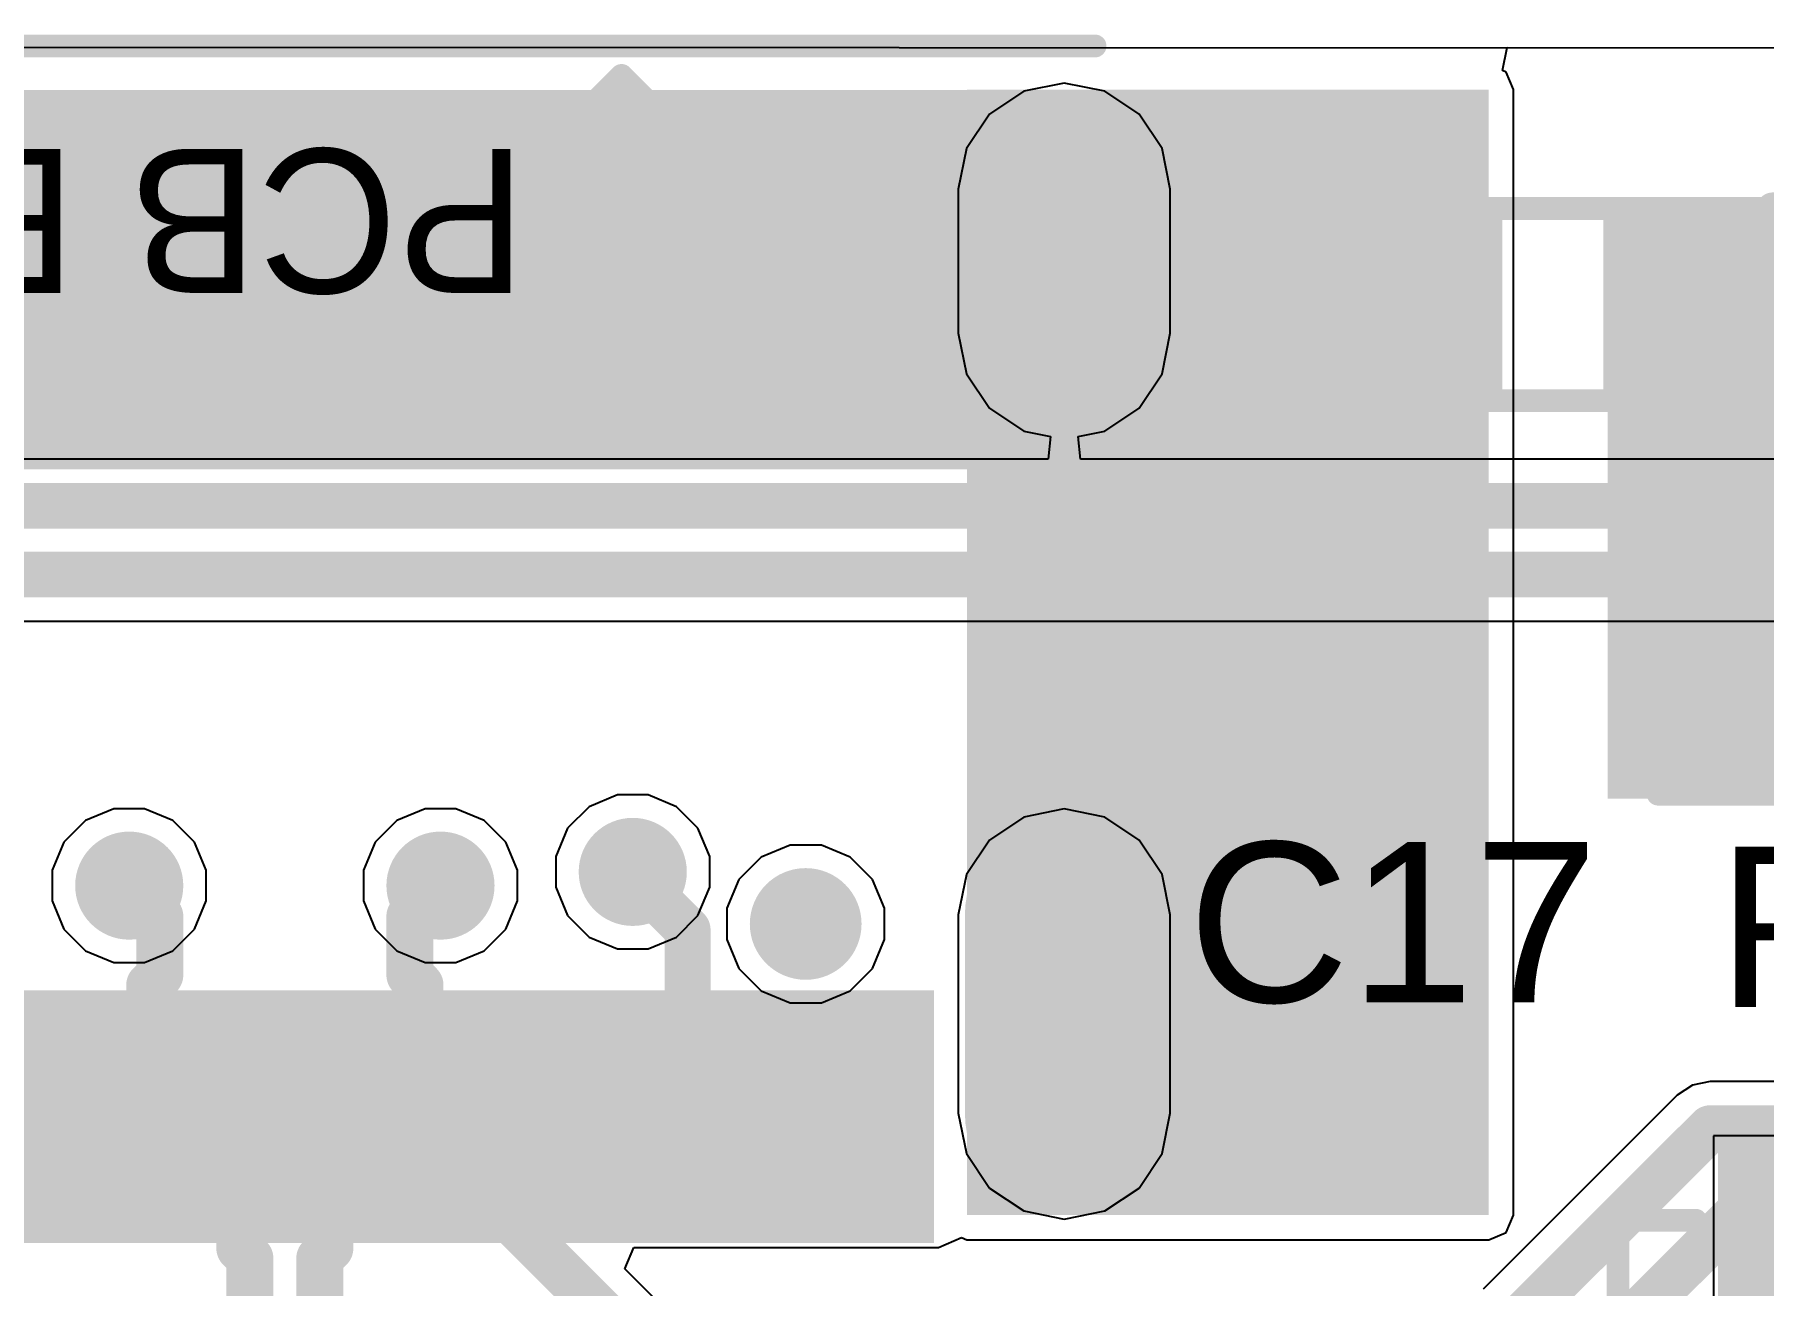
# Model space of a CAD drawing. Header units: millimetres. Extents: x -0.2 to 45, y 0 to 49.7.
# Drawn here: x 21.12 to 30.71, y 42.74 to 49.68 of the extents above; entities that cross this region are included whole.
import ezdxf

# ---------------------------------------------------------------- set-up
doc = ezdxf.new("R2010")
doc.units = ezdxf.units.MM
for name, color, linetype in [('BottomLayer', 5, 'Continuous'), ('BottomSolder', 6, 'Continuous'), ('MultiLayer', 9, 'Continuous'), ('PadHoleLayer', 156, 'Continuous'), ('TopLayer', 1, 'Continuous'), ('TopOverlay', 2, 'Continuous'), ('TopPaste', 8, 'Continuous'), ('TopSolder', 216, 'Continuous'), ('ViaHoleLayer', 16, 'Continuous')]:
    doc.layers.add(name, color=color, linetype=linetype)
doc.styles.add('Arial', font='', dxfattribs={"height": 0.2})
doc.styles.get('Arial').set_extended_font_data('Arial')

# ---------------------------------------------------------------- blocks, each defined once
blk = doc.blocks.new('TYPE_C_31_M_12__27')
at = {"layer": 'BottomLayer'}
h = blk.add_hatch(color=5, dxfattribs=at)
edge = h.paths.add_edge_path()
edge.add_arc((-4.325, 2.355), 0.45, 0, 180)
edge.add_line((-4.775, 2.355), (-4.775, 1.255))
edge.add_arc((-4.325, 1.255), 0.45, 180, 360)
edge.add_line((-3.875, 1.255), (-3.875, 2.355))
h = blk.add_hatch(color=5, dxfattribs=at)
edge = h.paths.add_edge_path()
edge.add_arc((-4.325, -2.775), 0.45, 180, 360)
edge.add_line((-3.875, -2.775), (-3.875, -1.975))
edge.add_arc((-4.325, -1.975), 0.45, 0, 180)
edge.add_line((-4.775, -1.975), (-4.775, -2.775))
at = {"layer": 'BottomSolder'}
h = blk.add_hatch(color=6, dxfattribs=at)
edge = h.paths.add_edge_path()
edge.add_arc((-4.325, 2.355), 0.5516, 0, 180)
edge.add_line((-4.8766, 2.355), (-4.8766, 1.255))
edge.add_arc((-4.325, 1.255), 0.5516, 180, 360)
edge.add_line((-3.7734, 1.255), (-3.7734, 2.355))
h = blk.add_hatch(color=6, dxfattribs=at)
edge = h.paths.add_edge_path()
edge.add_arc((-2.89, 1.305), 0.1016, 0, 360)
h = blk.add_hatch(color=6, dxfattribs=at)
edge = h.paths.add_edge_path()
edge.add_arc((-4.325, -2.775), 0.5516, 180, 360)
edge.add_line((-3.7734, -2.775), (-3.7734, -1.975))
edge.add_arc((-4.325, -1.975), 0.5516, 0, 180)
edge.add_line((-4.8766, -1.975), (-4.8766, -2.775))
at = {"layer": 'MultiLayer'}
h = blk.add_hatch(color=9, dxfattribs=at)
edge = h.paths.add_edge_path()
edge.add_arc((-4.325, 2.355), 0.45, 0, 180)
edge.add_line((-4.775, 2.355), (-4.775, 1.255))
edge.add_arc((-4.325, 1.255), 0.45, 180, 360)
edge.add_line((-3.875, 1.255), (-3.875, 2.355))
h = blk.add_hatch(color=9, dxfattribs=at)
edge = h.paths.add_edge_path()
edge.add_arc((-4.325, -2.775), 0.45, 180, 360)
edge.add_line((-3.875, -2.775), (-3.875, -1.975))
edge.add_arc((-4.325, -1.975), 0.45, 0, 180)
edge.add_line((-4.775, -1.975), (-4.775, -2.775))
at = {"layer": 'PadHoleLayer'}
h = blk.add_hatch(color=156, dxfattribs=at)
edge = h.paths.add_edge_path()
edge.add_arc((-4.325, 1.255), 0.3, 180, 360)
edge.add_line((-4.025, 1.255), (-4.025, 2.355))
edge.add_arc((-4.325, 2.355), 0.3, 0, 180)
edge.add_line((-4.625, 2.355), (-4.625, 1.255))
h = blk.add_hatch(color=156, dxfattribs=at)
edge = h.paths.add_edge_path()
edge.add_arc((-2.89, 1.305), 0.31, 0, 360)
h = blk.add_hatch(color=156, dxfattribs=at)
edge = h.paths.add_edge_path()
edge.add_arc((-4.325, -2.775), 0.3, 180, 360)
edge.add_line((-4.025, -2.775), (-4.025, -1.975))
edge.add_arc((-4.325, -1.975), 0.3, 0, 180)
edge.add_line((-4.625, -1.975), (-4.625, -2.775))
at = {"layer": 'TopLayer'}
for points in [[(-3.5, 2.975), (-2.9, 2.975), (-2.9, 1.775), (-3.5, 1.775)], [(-2.7, 2.975), (-2.1, 2.975), (-2.1, 1.775), (-2.7, 1.775)], [(-1.9, 2.975), (-1.6, 2.975), (-1.6, 1.775), (-1.9, 1.775)], [(-1.4, 2.975), (-1.1, 2.975), (-1.1, 1.775), (-1.4, 1.775)], [(-0.9, 2.975), (-0.6, 2.975), (-0.6, 1.775), (-0.9, 1.775)], [(-0.4, 2.975), (-0.1, 2.975), (-0.1, 1.775), (-0.4, 1.775)], [(0.4, 1.775), (0.1, 1.775), (0.1, 2.975), (0.4, 2.975)], [(0.9, 1.775), (0.6, 1.775), (0.6, 2.975), (0.9, 2.975)], [(1.4, 1.775), (1.1, 1.775), (1.1, 2.975), (1.4, 2.975)]]:
    blk.add_hatch(color=1, dxfattribs=at).paths.add_polyline_path(points)
h = blk.add_hatch(color=1, dxfattribs=at)
edge = h.paths.add_edge_path()
edge.add_arc((-4.325, 2.355), 0.45, 0, 180)
edge.add_line((-4.775, 2.355), (-4.775, 1.255))
edge.add_arc((-4.325, 1.255), 0.45, 180, 360)
edge.add_line((-3.875, 1.255), (-3.875, 2.355))
h = blk.add_hatch(color=1, dxfattribs=at)
edge = h.paths.add_edge_path()
edge.add_arc((-4.325, -2.775), 0.45, 180, 360)
edge.add_line((-3.875, -2.775), (-3.875, -1.975))
edge.add_arc((-4.325, -1.975), 0.45, 0, 180)
edge.add_line((-4.775, -1.975), (-4.775, -2.775))
at = {"layer": 'TopPaste'}
for points in [[(-3.5, 2.975), (-2.9, 2.975), (-2.9, 1.775), (-3.5, 1.775)], [(-2.7, 2.975), (-2.1, 2.975), (-2.1, 1.775), (-2.7, 1.775)], [(-1.9, 2.975), (-1.6, 2.975), (-1.6, 1.775), (-1.9, 1.775)], [(-1.4, 2.975), (-1.1, 2.975), (-1.1, 1.775), (-1.4, 1.775)], [(-0.9, 2.975), (-0.6, 2.975), (-0.6, 1.775), (-0.9, 1.775)], [(-0.4, 2.975), (-0.1, 2.975), (-0.1, 1.775), (-0.4, 1.775)], [(0.4, 1.775), (0.1, 1.775), (0.1, 2.975), (0.4, 2.975)], [(0.9, 1.775), (0.6, 1.775), (0.6, 2.975), (0.9, 2.975)], [(1.4, 1.775), (1.1, 1.775), (1.1, 2.975), (1.4, 2.975)]]:
    blk.add_hatch(color=8, dxfattribs=at).paths.add_polyline_path(points)
at = {"layer": 'TopSolder'}
for points in [[(-3.6016, 3.0766), (-2.7984, 3.0766), (-2.7984, 1.6734), (-3.6016, 1.6734)], [(-2.8016, 3.0766), (-1.9984, 3.0766), (-1.9984, 1.6734), (-2.8016, 1.6734)], [(-2.0016, 3.0766), (-1.4984, 3.0766), (-1.4984, 1.6734), (-2.0016, 1.6734)], [(-1.5016, 3.0766), (-0.9984, 3.0766), (-0.9984, 1.6734), (-1.5016, 1.6734)], [(-1.0016, 3.0766), (-0.4984, 3.0766), (-0.4984, 1.6734), (-1.0016, 1.6734)], [(-0.5016, 3.0766), (0.0016, 3.0766), (0.0016, 1.6734), (-0.5016, 1.6734)], [(0.5016, 1.6734), (-0.0016, 1.6734), (-0.0016, 3.0766), (0.5016, 3.0766)], [(1.0016, 1.6734), (0.4984, 1.6734), (0.4984, 3.0766), (1.0016, 3.0766)], [(1.5016, 1.6734), (0.9984, 1.6734), (0.9984, 3.0766), (1.5016, 3.0766)]]:
    blk.add_hatch(color=216, dxfattribs=at).paths.add_polyline_path(points)
h = blk.add_hatch(color=216, dxfattribs=at)
edge = h.paths.add_edge_path()
edge.add_arc((-4.325, 2.355), 0.5516, 0, 180)
edge.add_line((-4.8766, 2.355), (-4.8766, 1.255))
edge.add_arc((-4.325, 1.255), 0.5516, 180, 360)
edge.add_line((-3.7734, 1.255), (-3.7734, 2.355))
h = blk.add_hatch(color=216, dxfattribs=at)
edge = h.paths.add_edge_path()
edge.add_arc((-2.89, 1.305), 0.1016, 0, 360)
h = blk.add_hatch(color=216, dxfattribs=at)
edge = h.paths.add_edge_path()
edge.add_arc((-4.325, -2.775), 0.5516, 180, 360)
edge.add_line((-3.7734, -2.775), (-3.7734, -1.975))
edge.add_arc((-4.325, -1.975), 0.5516, 0, 180)
edge.add_line((-4.8766, -1.975), (-4.8766, -2.775))
at = {"layer": 'TopOverlay', "const_width": 0.127}
for points in [[(-4.4446, 0.4446), (-4.4446, -1.181)], [(-1.6906, -2.7196), (-1.8684, -2.8974)], [(-1.4874, -2.7196), (-1.6906, -2.7196)], [(-1.8684, -2.8974), (-1.8684, -3.2022)], [(-1.8684, -3.2022), (-2.0716, -3.2022)], [(-1.8684, -3.4054), (-2.0716, -3.2022)], [(-1.6652, -3.2022), (-1.8684, -3.2022)], [(-1.6652, -3.2022), (-1.8684, -3.4054)], [(4.4954, -3.569), (-4.4954, -3.569)]]:
    blk.add_lwpolyline(points, dxfattribs=at)
at = {"layer": 'TopOverlay', "const_width": 0.0635}
for points in [[(-4.4763, 0.4446, 1), (-4.4128, 0.4446, 1)], [(-4.4763, -1.181, 1), (-4.4128, -1.181, 1)], [(-1.7223, -2.7196, 1), (-1.6588, -2.7196, 1)], [(-1.7223, -2.7196, 1), (-1.6588, -2.7196, 1)], [(-1.5191, -2.7196, 1), (-1.4556, -2.7196, 1)], [(-1.9001, -2.8974, 1), (-1.8366, -2.8974, 1)], [(-1.9001, -2.8974, 1), (-1.8366, -2.8974, 1)], [(-2.1033, -3.2022, 1), (-2.0398, -3.2022, 1)], [(-2.1033, -3.2022, 1), (-2.0398, -3.2022, 1)], [(-1.9001, -3.2022, 1), (-1.8366, -3.2022, 1)], [(-1.9001, -3.2022, 1), (-1.8366, -3.2022, 1)], [(-1.9001, -3.2022, 1), (-1.8366, -3.2022, 1)], [(-1.6969, -3.2022, 1), (-1.6334, -3.2022, 1)], [(-1.6969, -3.2022, 1), (-1.6334, -3.2022, 1)], [(-1.9001, -3.4054, 1), (-1.8366, -3.4054, 1)], [(-1.9001, -3.4054, 1), (-1.8366, -3.4054, 1)], [(-4.5271, -3.569, 1), (-4.4636, -3.569, 1)]]:
    blk.add_lwpolyline(points, format="xyb", close=True, dxfattribs=at)
at = {"layer": 'TopOverlay'}
blk.add_text('PCB Edge', height=0.8, dxfattribs=at).set_placement((-1.3382, -2.9981))
blk = doc.blocks.new('24_QFN__4_4__32')
at = {"layer": 'TopLayer'}
for points in [[(-1.4, 1.525), (-1.4, 2.375), (-1.1, 2.375), (-1.1, 1.525)], [(-0.9, 1.525), (-0.9, 2.375), (-0.6, 2.375), (-0.6, 1.525)], [(-0.4, 1.525), (-0.4, 2.375), (-0.1, 2.375), (-0.1, 1.525)], [(0.1, 1.525), (0.1, 2.375), (0.4, 2.375), (0.4, 1.525)], [(0.6, 1.525), (0.6, 2.375), (0.9, 2.375), (0.9, 1.525)], [(1.1, 1.525), (1.1, 2.375), (1.4, 2.375), (1.4, 1.525)], [(-2.375, 1.4), (-1.525, 1.4), (-1.525, 1.1), (-2.375, 1.1)], [(1.525, 1.4), (2.375, 1.4), (2.375, 1.1), (1.525, 1.1)], [(-1.275, -1.275), (-1.275, 1.275), (1.275, 1.275), (1.275, -1.275)], [(-2.375, 0.9), (-1.525, 0.9), (-1.525, 0.6), (-2.375, 0.6)], [(1.525, 0.9), (2.375, 0.9), (2.375, 0.6), (1.525, 0.6)], [(-2.375, 0.4), (-1.525, 0.4), (-1.525, 0.1), (-2.375, 0.1)], [(1.525, 0.4), (2.375, 0.4), (2.375, 0.1), (1.525, 0.1)], [(-2.375, -0.1), (-1.525, -0.1), (-1.525, -0.4), (-2.375, -0.4)], [(1.525, -0.1), (2.375, -0.1), (2.375, -0.4), (1.525, -0.4)], [(-2.375, -0.6), (-1.525, -0.6), (-1.525, -0.9), (-2.375, -0.9)], [(1.525, -0.6), (2.375, -0.6), (2.375, -0.9), (1.525, -0.9)], [(-2.375, -1.1), (-1.525, -1.1), (-1.525, -1.4), (-2.375, -1.4)], [(1.525, -1.1), (2.375, -1.1), (2.375, -1.4), (1.525, -1.4)], [(-1.1, -1.525), (-1.1, -2.375), (-1.4, -2.375), (-1.4, -1.525)], [(-0.6, -1.525), (-0.6, -2.375), (-0.9, -2.375), (-0.9, -1.525)], [(-0.1, -1.525), (-0.1, -2.375), (-0.4, -2.375), (-0.4, -1.525)], [(0.4, -1.525), (0.4, -2.375), (0.1, -2.375), (0.1, -1.525)], [(0.9, -1.525), (0.9, -2.375), (0.6, -2.375), (0.6, -1.525)], [(1.4, -1.525), (1.4, -2.375), (1.1, -2.375), (1.1, -1.525)]]:
    blk.add_hatch(color=1, dxfattribs=at).paths.add_polyline_path(points)
at = {"layer": 'TopPaste'}
for points in [[(-1.4, 1.525), (-1.4, 2.375), (-1.1, 2.375), (-1.1, 1.525)], [(-0.9, 1.525), (-0.9, 2.375), (-0.6, 2.375), (-0.6, 1.525)], [(-0.4, 1.525), (-0.4, 2.375), (-0.1, 2.375), (-0.1, 1.525)], [(0.1, 1.525), (0.1, 2.375), (0.4, 2.375), (0.4, 1.525)], [(0.6, 1.525), (0.6, 2.375), (0.9, 2.375), (0.9, 1.525)], [(1.1, 1.525), (1.1, 2.375), (1.4, 2.375), (1.4, 1.525)], [(-2.375, 1.4), (-1.525, 1.4), (-1.525, 1.1), (-2.375, 1.1)], [(1.525, 1.4), (2.375, 1.4), (2.375, 1.1), (1.525, 1.1)], [(-1.275, -1.275), (-1.275, 1.275), (1.275, 1.275), (1.275, -1.275)], [(-2.375, 0.9), (-1.525, 0.9), (-1.525, 0.6), (-2.375, 0.6)], [(1.525, 0.9), (2.375, 0.9), (2.375, 0.6), (1.525, 0.6)], [(-2.375, 0.4), (-1.525, 0.4), (-1.525, 0.1), (-2.375, 0.1)], [(1.525, 0.4), (2.375, 0.4), (2.375, 0.1), (1.525, 0.1)], [(-2.375, -0.1), (-1.525, -0.1), (-1.525, -0.4), (-2.375, -0.4)], [(1.525, -0.1), (2.375, -0.1), (2.375, -0.4), (1.525, -0.4)], [(-2.375, -0.6), (-1.525, -0.6), (-1.525, -0.9), (-2.375, -0.9)], [(1.525, -0.6), (2.375, -0.6), (2.375, -0.9), (1.525, -0.9)], [(-2.375, -1.1), (-1.525, -1.1), (-1.525, -1.4), (-2.375, -1.4)], [(1.525, -1.1), (2.375, -1.1), (2.375, -1.4), (1.525, -1.4)], [(-1.1, -1.525), (-1.1, -2.375), (-1.4, -2.375), (-1.4, -1.525)], [(-0.6, -1.525), (-0.6, -2.375), (-0.9, -2.375), (-0.9, -1.525)], [(-0.1, -1.525), (-0.1, -2.375), (-0.4, -2.375), (-0.4, -1.525)], [(0.4, -1.525), (0.4, -2.375), (0.1, -2.375), (0.1, -1.525)], [(0.9, -1.525), (0.9, -2.375), (0.6, -2.375), (0.6, -1.525)], [(1.4, -1.525), (1.4, -2.375), (1.1, -2.375), (1.1, -1.525)]]:
    blk.add_hatch(color=8, dxfattribs=at).paths.add_polyline_path(points)
at = {"layer": 'TopSolder'}
for points in [[(-1.5016, 1.4234), (-1.5016, 2.4766), (-0.9984, 2.4766), (-0.9984, 1.4234)], [(-1.0016, 1.4234), (-1.0016, 2.4766), (-0.4984, 2.4766), (-0.4984, 1.4234)], [(-0.5016, 1.4234), (-0.5016, 2.4766), (0.0016, 2.4766), (0.0016, 1.4234)], [(-0.0016, 1.4234), (-0.0016, 2.4766), (0.5016, 2.4766), (0.5016, 1.4234)], [(0.4984, 1.4234), (0.4984, 2.4766), (1.0016, 2.4766), (1.0016, 1.4234)], [(0.9984, 1.4234), (0.9984, 2.4766), (1.5016, 2.4766), (1.5016, 1.4234)], [(-2.4766, 1.5016), (-1.4234, 1.5016), (-1.4234, 0.9984), (-2.4766, 0.9984)], [(1.4234, 1.5016), (2.4766, 1.5016), (2.4766, 0.9984), (1.4234, 0.9984)], [(-1.3766, -1.3766), (-1.3766, 1.3766), (1.3766, 1.3766), (1.3766, -1.3766)], [(-2.4766, 1.0016), (-1.4234, 1.0016), (-1.4234, 0.4984), (-2.4766, 0.4984)], [(1.4234, 1.0016), (2.4766, 1.0016), (2.4766, 0.4984), (1.4234, 0.4984)], [(-2.4766, 0.5016), (-1.4234, 0.5016), (-1.4234, -0.0016), (-2.4766, -0.0016)], [(1.4234, 0.5016), (2.4766, 0.5016), (2.4766, -0.0016), (1.4234, -0.0016)], [(-2.4766, 0.0016), (-1.4234, 0.0016), (-1.4234, -0.5016), (-2.4766, -0.5016)], [(1.4234, 0.0016), (2.4766, 0.0016), (2.4766, -0.5016), (1.4234, -0.5016)], [(-2.4766, -0.4984), (-1.4234, -0.4984), (-1.4234, -1.0016), (-2.4766, -1.0016)], [(1.4234, -0.4984), (2.4766, -0.4984), (2.4766, -1.0016), (1.4234, -1.0016)], [(-2.4766, -0.9984), (-1.4234, -0.9984), (-1.4234, -1.5016), (-2.4766, -1.5016)], [(1.4234, -0.9984), (2.4766, -0.9984), (2.4766, -1.5016), (1.4234, -1.5016)], [(-0.9984, -1.4234), (-0.9984, -2.4766), (-1.5016, -2.4766), (-1.5016, -1.4234)], [(-0.4984, -1.4234), (-0.4984, -2.4766), (-1.0016, -2.4766), (-1.0016, -1.4234)], [(0.0016, -1.4234), (0.0016, -2.4766), (-0.5016, -2.4766), (-0.5016, -1.4234)], [(0.5016, -1.4234), (0.5016, -2.4766), (-0.0016, -2.4766), (-0.0016, -1.4234)], [(1.0016, -1.4234), (1.0016, -2.4766), (0.4984, -2.4766), (0.4984, -1.4234)], [(1.5016, -1.4234), (1.5016, -2.4766), (0.9984, -2.4766), (0.9984, -1.4234)]]:
    blk.add_hatch(color=216, dxfattribs=at).paths.add_polyline_path(points)
at = {"layer": 'TopOverlay', "const_width": 0.127}
for points in [[(-2.032, 2.0574), (-2.032, 1.6256)], [(-2.032, 2.0574), (-1.5748, 2.0574)], [(1.5748, 2.0574), (2.032, 2.0574)], [(2.032, 2.0574), (2.032, 1.6256)], [(-2.667, 1.3716), (-2.54, 1.2446)], [(-2.667, 1.3716), (-2.667, 1.1176)], [(-2.54, 1.2446), (-2.667, 1.1176)], [(-2.032, -1.6256), (-2.032, -2.0574)], [(2.032, -1.6256), (2.032, -2.0574)], [(-2.032, -2.0574), (-1.5748, -2.0574)], [(1.5748, -2.0574), (2.032, -2.0574)]]:
    blk.add_lwpolyline(points, dxfattribs=at)
at = {"layer": 'TopOverlay', "const_width": 0.0635}
for points in [[(-2.0638, 2.0574, 1), (-2.0002, 2.0574, 1)], [(-2.0638, 2.0574, 1), (-2.0002, 2.0574, 1)], [(-1.6065, 2.0574, 1), (-1.5431, 2.0574, 1)], [(1.5431, 2.0574, 1), (1.6065, 2.0574, 1)], [(2.0002, 2.0574, 1), (2.0638, 2.0574, 1)], [(2.0002, 2.0574, 1), (2.0638, 2.0574, 1)], [(-2.0638, 1.6256, 1), (-2.0002, 1.6256, 1)], [(2.0002, 1.6256, 1), (2.0638, 1.6256, 1)], [(-2.6987, 1.3716, 1), (-2.6353, 1.3716, 1)], [(-2.6987, 1.3716, 1), (-2.6353, 1.3716, 1)], [(-2.5718, 1.2446, 1), (-2.5082, 1.2446, 1)], [(-2.5718, 1.2446, 1), (-2.5082, 1.2446, 1)], [(-2.6987, 1.1176, 1), (-2.6353, 1.1176, 1)], [(-2.6987, 1.1176, 1), (-2.6353, 1.1176, 1)], [(-2.0638, -1.6256, 1), (-2.0002, -1.6256, 1)], [(2.0002, -1.6256, 1), (2.0638, -1.6256, 1)], [(-2.0638, -2.0574, 1), (-2.0002, -2.0574, 1)], [(-2.0638, -2.0574, 1), (-2.0002, -2.0574, 1)], [(-1.6065, -2.0574, 1), (-1.5431, -2.0574, 1)], [(1.5431, -2.0574, 1), (1.6065, -2.0574, 1)], [(2.0002, -2.0574, 1), (2.0638, -2.0574, 1)], [(2.0002, -2.0574, 1), (2.0638, -2.0574, 1)]]:
    blk.add_lwpolyline(points, format="xyb", close=True, dxfattribs=at)
blk = doc.blocks.new('R___0603_53')
at = {"layer": 'TopLayer'}
for points in [[(-0.381, 0.4445), (-0.381, -0.4445), (-1.143, -0.4445), (-1.143, 0.4445)], [(1.143, 0.4445), (1.143, -0.4445), (0.381, -0.4445), (0.381, 0.4445)]]:
    blk.add_hatch(color=1, dxfattribs=at).paths.add_polyline_path(points)
at = {"layer": 'TopPaste'}
for points in [[(-0.381, 0.4445), (-0.381, -0.4445), (-1.143, -0.4445), (-1.143, 0.4445)], [(1.143, 0.4445), (1.143, -0.4445), (0.381, -0.4445), (0.381, 0.4445)]]:
    blk.add_hatch(color=8, dxfattribs=at).paths.add_polyline_path(points)
at = {"layer": 'TopSolder'}
for points in [[(-0.2794, 0.5461), (-0.2794, -0.5461), (-1.2446, -0.5461), (-1.2446, 0.5461)], [(1.2446, 0.5461), (1.2446, -0.5461), (0.2794, -0.5461), (0.2794, 0.5461)]]:
    blk.add_hatch(color=216, dxfattribs=at).paths.add_polyline_path(points)
at = {"layer": 'TopOverlay', "const_width": 0.127}
for points in [[(1.2192, 0.5334), (-1.2192, 0.5334)], [(-1.2192, 0.5334), (-1.2192, -0.5334)], [(1.2192, 0.5334), (1.2192, -0.5334)], [(1.2192, -0.5334), (-1.2192, -0.5334)]]:
    blk.add_lwpolyline(points, dxfattribs=at)
at = {"layer": 'TopOverlay', "const_width": 0.0635}
for points in [[(-1.25095, 0.5334, 1), (-1.18745, 0.5334, 1)], [(-1.25095, 0.5334, 1), (-1.18745, 0.5334, 1)], [(1.18745, 0.5334, 1), (1.25095, 0.5334, 1)], [(1.18745, 0.5334, 1), (1.25095, 0.5334, 1)], [(-1.25095, -0.5334, 1), (-1.18745, -0.5334, 1)], [(-1.25095, -0.5334, 1), (-1.18745, -0.5334, 1)], [(1.18745, -0.5334, 1), (1.25095, -0.5334, 1)], [(1.18745, -0.5334, 1), (1.25095, -0.5334, 1)]]:
    blk.add_lwpolyline(points, format="xyb", close=True, dxfattribs=at)
blk = doc.blocks.new('C___1206_76')
at = {"layer": 'TopLayer'}
for points in [[(-2.032, 0.889), (-0.508, 0.889), (-0.508, -0.889), (-2.032, -0.889)], [(0.508, 0.889), (2.032, 0.889), (2.032, -0.889), (0.508, -0.889)]]:
    blk.add_hatch(color=1, dxfattribs=at).paths.add_polyline_path(points)
at = {"layer": 'TopPaste'}
for points in [[(-2.032, 0.889), (-0.508, 0.889), (-0.508, -0.889), (-2.032, -0.889)], [(0.508, 0.889), (2.032, 0.889), (2.032, -0.889), (0.508, -0.889)]]:
    blk.add_hatch(color=8, dxfattribs=at).paths.add_polyline_path(points)
at = {"layer": 'TopSolder'}
for points in [[(-2.1336, 0.9906), (-0.4064, 0.9906), (-0.4064, -0.9906), (-2.1336, -0.9906)], [(0.4064, 0.9906), (2.1336, 0.9906), (2.1336, -0.9906), (0.4064, -0.9906)]]:
    blk.add_hatch(color=216, dxfattribs=at).paths.add_polyline_path(points)
at = {"layer": 'TopOverlay', "const_width": 0.127}
for points in [[(-2.1336, 0.9906), (-2.1336, -0.9906)], [(-0.6096, 0.9906), (-2.1336, 0.9906)], [(2.1336, 0.9906), (0.6096, 0.9906)], [(2.1336, 0.9906), (2.1336, -0.9906)], [(-0.6096, -0.9906), (-2.1336, -0.9906)], [(2.1336, -0.9906), (0.6096, -0.9906)]]:
    blk.add_lwpolyline(points, dxfattribs=at)
at = {"layer": 'TopOverlay', "const_width": 0.0635}
for points in [[(-2.16535, 0.9906, 1), (-2.10185, 0.9906, 1)], [(-2.16535, 0.9906, 1), (-2.10185, 0.9906, 1)], [(-0.64135, 0.9906, 1), (-0.57785, 0.9906, 1)], [(0.57785, 0.9906, 1), (0.64135, 0.9906, 1)], [(2.10185, 0.9906, 1), (2.16535, 0.9906, 1)], [(2.10185, 0.9906, 1), (2.16535, 0.9906, 1)], [(-2.16535, -0.9906, 1), (-2.10185, -0.9906, 1)], [(-2.16535, -0.9906, 1), (-2.10185, -0.9906, 1)], [(-0.64135, -0.9906, 1), (-0.57785, -0.9906, 1)], [(0.57785, -0.9906, 1), (0.64135, -0.9906, 1)], [(2.10185, -0.9906, 1), (2.16535, -0.9906, 1)], [(2.10185, -0.9906, 1), (2.16535, -0.9906, 1)]]:
    blk.add_lwpolyline(points, format="xyb", close=True, dxfattribs=at)

msp = doc.modelspace()

# ---------------------------------------------------------------- hatches: boundary and pattern name
at = {"layer": 'BottomLayer'}
h = msp.add_hatch(color=5, dxfattribs=at)
edge = h.paths.add_edge_path()
edge.add_arc((24.4348, 45.0342), 0.3, 0, 360)
h = msp.add_hatch(color=5, dxfattribs=at)
edge = h.paths.add_edge_path()
edge.add_arc((21.6409, 44.958), 0.3, 0, 360)
h = msp.add_hatch(color=5, dxfattribs=at)
edge = h.paths.add_edge_path()
edge.add_arc((23.3679, 44.958), 0.3, 0, 360)
at = {"layer": 'TopLayer'}
for points in [[(27.3812, 47.2694), (27.3812, 49.3753), (17.5514, 49.3753), (17.5514, 47.2694)], [(26.289, 43.1292), (29.1846, 43.1292), (29.1846, 49.3776), (26.289, 49.3776)], [(29.845, 45.4406), (31.8516, 45.4406), (31.8516, 48.7172), (29.845, 48.7172)]]:
    msp.add_hatch(color=1, dxfattribs=at).paths.add_polyline_path(points)
h = msp.add_hatch(color=1, dxfattribs=at)
edge = h.paths.add_edge_path()
edge.add_arc((24.4348, 45.0342), 0.3, 0, 360)
h = msp.add_hatch(color=1, dxfattribs=at)
edge = h.paths.add_edge_path()
edge.add_arc((21.6409, 44.958), 0.3, 0, 360)
h = msp.add_hatch(color=1, dxfattribs=at)
edge = h.paths.add_edge_path()
edge.add_arc((23.3679, 44.958), 0.3, 0, 360)
at = {"layer": 'ViaHoleLayer'}
h = msp.add_hatch(color=16, dxfattribs=at)
edge = h.paths.add_edge_path()
edge.add_arc((24.4348, 45.0342), 0.15, 0, 360)
h = msp.add_hatch(color=16, dxfattribs=at)
edge = h.paths.add_edge_path()
edge.add_arc((21.6409, 44.958), 0.15, 0, 360)
h = msp.add_hatch(color=16, dxfattribs=at)
edge = h.paths.add_edge_path()
edge.add_arc((23.3679, 44.958), 0.15, 0, 360)

# ---------------------------------------------------------------- linework, layer by layer
at = {"layer": 'BottomLayer'}
for p, q in [((0.0644, 49.618), (44.9956, 49.6062)), ((26.8294, 49.4135), (26.6043, 49.3687)), ((27.0545, 49.3687), (26.8294, 49.4135)), ((26.6043, 49.3687), (26.4134, 49.2412)), ((27.2454, 49.2412), (27.0545, 49.3687)), ((26.4134, 49.2412), (26.2859, 49.0503)), ((27.3729, 49.0503), (27.2454, 49.2412)), ((26.2859, 49.0503), (26.2411, 48.8252)), ((27.4177, 48.8252), (27.3729, 49.0503)), ((26.2411, 48.8252), (26.2411, 48.0252)), ((27.4177, 48.0252), (27.4177, 48.8252)), ((26.2411, 48.0252), (26.2859, 47.8001)), ((27.3729, 47.8001), (27.4177, 48.0252)), ((26.2859, 47.8001), (26.4134, 47.6092)), ((27.2454, 47.6092), (27.3729, 47.8001)), ((26.4134, 47.6092), (26.6043, 47.4817)), ((27.0545, 47.4817), (27.2454, 47.6092)), ((26.6043, 47.4817), (26.7526, 47.4522)), ((26.7526, 47.4522), (26.7401, 47.3252)), ((26.9062, 47.4522), (27.0545, 47.4817)), ((26.9187, 47.3252), (26.9062, 47.4522)), ((26.7401, 47.3252), (18.2687, 47.3252)), ((32.5571, 47.3252), (26.9187, 47.3252)), ((17.4809, 46.4262), (34.8234, 46.4262)), ((21.556, 45.385), (21.399, 45.32)), ((21.7258, 45.385), (21.556, 45.385)), ((21.8828, 45.32), (21.7258, 45.385)), ((23.283, 45.385), (23.126, 45.32)), ((23.4528, 45.385), (23.283, 45.385)), ((23.6098, 45.32), (23.4528, 45.385)), ((24.1929, 45.3962), (24.0728, 45.2761)), ((24.3499, 45.4612), (24.1929, 45.3962)), ((24.5197, 45.4612), (24.3499, 45.4612)), ((24.6767, 45.3962), (24.5197, 45.4612)), ((24.7968, 45.2761), (24.6767, 45.3962)), ((26.8294, 45.3835), (26.6043, 45.3387)), ((27.0545, 45.3387), (26.8294, 45.3835)), ((21.399, 45.32), (21.2789, 45.1999)), ((22.0029, 45.1999), (21.8828, 45.32)), ((23.126, 45.32), (23.0059, 45.1999)), ((23.7299, 45.1999), (23.6098, 45.32)), ((26.6043, 45.3387), (26.4134, 45.2112)), ((27.2454, 45.2112), (27.0545, 45.3387)), ((21.2789, 45.1999), (21.2139, 45.0429)), ((22.0679, 45.0429), (22.0029, 45.1999)), ((23.0059, 45.1999), (22.9409, 45.0429)), ((23.7949, 45.0429), (23.7299, 45.1999)), ((24.0728, 45.2761), (24.0078, 45.1191)), ((24.8618, 45.1191), (24.7968, 45.2761)), ((26.4134, 45.2112), (26.2859, 45.0203)), ((27.3729, 45.0203), (27.2454, 45.2112)), ((24.0078, 45.1191), (24.0078, 44.9493)), ((24.8618, 44.9493), (24.8618, 45.1191)), ((25.1469, 45.1157), (25.0239, 44.9927)), ((25.3075, 45.1822), (25.1469, 45.1157)), ((25.4813, 45.1822), (25.3075, 45.1822)), ((25.642, 45.1157), (25.4813, 45.1822)), ((25.7649, 44.9927), (25.642, 45.1157)), ((21.2139, 45.0429), (21.2139, 44.8731)), ((22.0679, 44.8731), (22.0679, 45.0429)), ((22.9409, 45.0429), (22.9409, 44.8731)), ((23.7949, 44.8731), (23.7949, 45.0429)), ((25.0239, 44.9927), (24.9574, 44.8321)), ((25.8314, 44.8321), (25.7649, 44.9927)), ((26.2859, 45.0203), (26.2411, 44.7952)), ((27.4177, 44.7952), (27.3729, 45.0203)), ((24.0078, 44.9493), (24.0728, 44.7923)), ((24.7968, 44.7923), (24.8618, 44.9493)), ((21.2139, 44.8731), (21.2789, 44.7161)), ((22.0029, 44.7161), (22.0679, 44.8731)), ((22.9409, 44.8731), (23.0059, 44.7161)), ((23.7299, 44.7161), (23.7949, 44.8731)), ((24.9574, 44.8321), (24.9574, 44.6583)), ((25.8314, 44.6583), (25.8314, 44.8321)), ((21.2789, 44.7161), (21.399, 44.596)), ((21.8828, 44.596), (22.0029, 44.7161)), ((23.0059, 44.7161), (23.126, 44.596)), ((23.6098, 44.596), (23.7299, 44.7161)), ((24.0728, 44.7923), (24.1929, 44.6722)), ((24.6767, 44.6722), (24.7968, 44.7923)), ((26.2411, 44.7952), (26.2411, 43.6952)), ((27.4177, 43.6952), (27.4177, 44.7952)), ((24.1929, 44.6722), (24.3499, 44.6072)), ((24.5197, 44.6072), (24.6767, 44.6722)), ((24.9574, 44.6583), (25.0239, 44.4977)), ((25.7649, 44.4977), (25.8314, 44.6583)), ((21.399, 44.596), (21.556, 44.531)), ((21.556, 44.531), (21.7258, 44.531)), ((21.7258, 44.531), (21.8828, 44.596)), ((23.126, 44.596), (23.283, 44.531)), ((23.283, 44.531), (23.4528, 44.531)), ((23.4528, 44.531), (23.6098, 44.596)), ((24.3499, 44.6072), (24.5197, 44.6072)), ((25.0239, 44.4977), (25.1469, 44.3747)), ((25.642, 44.3747), (25.7649, 44.4977)), ((25.1469, 44.3747), (25.3075, 44.3082)), ((25.4813, 44.3082), (25.642, 44.3747)), ((25.3075, 44.3082), (25.4813, 44.3082)), ((30.3145, 43.8511), (30.2305, 43.7949)), ((30.4136, 43.8708), (30.3145, 43.8511)), ((35.6216, 43.8708), (30.4136, 43.8708)), ((30.2305, 43.7949), (29.1539, 42.7183)), ((26.2411, 43.6952), (26.2859, 43.4701)), ((27.3729, 43.4701), (27.4177, 43.6952)), ((26.2859, 43.4701), (26.4134, 43.2792)), ((27.2454, 43.2792), (27.3729, 43.4701)), ((26.4134, 43.2792), (26.6043, 43.1517)), ((27.0545, 43.1517), (27.2454, 43.2792)), ((26.6043, 43.1517), (26.8294, 43.1069)), ((26.8294, 43.1069), (27.0545, 43.1517))]:
    msp.add_line(p, q, dxfattribs=at)
at = {"layer": 'BottomLayer', "const_width": 0.254}
for points in [[(17.1904, 47.0662), (32.6644, 47.0662)], [(17.3736, 46.6852), (34.8234, 46.6852)], [(29.337, 42.5352), (30.4136, 43.6118)], [(30.4136, 43.6118), (35.7289, 43.6118)], [(29.7942, 42.3672), (30.5816, 43.1546)], [(30.5816, 43.1546), (36.2458, 43.1546)], [(30.1752, 41.9808), (30.9172, 42.7228)]]:
    msp.add_lwpolyline(points, dxfattribs=at)
at = {"layer": 'BottomLayer', "const_width": 0.127}
for points in [[(30.3501, 43.6118, 1), (30.4771, 43.6118, 1)], [(30.3501, 43.6118, 1), (30.4771, 43.6118, 1)], [(30.5181, 43.1546, 1), (30.6451, 43.1546, 1)], [(30.5181, 43.1546, 1), (30.6451, 43.1546, 1)]]:
    msp.add_lwpolyline(points, format="xyb", close=True, dxfattribs=at)
at = {"layer": 'TopLayer'}
for p, q in [((29.2612, 49.4833), (29.2865, 49.6103)), ((29.2865, 49.6103), (44.9956, 49.6062)), ((29.2818, 49.4748), (29.2612, 49.4833)), ((29.3221, 49.3776), (29.2818, 49.4748)), ((29.3221, 43.1292), (29.3221, 49.3776)), ((32.45, 43.5698), (30.432, 43.5698)), ((30.432, 43.5698), (30.432, 42.5948)), ((29.2818, 43.032), (29.3221, 43.1292)), ((26.1314, 42.9482), (26.2584, 43.0044)), ((26.2584, 43.0044), (26.289, 42.9917)), ((26.289, 42.9917), (29.1846, 42.9917)), ((29.1846, 42.9917), (29.2818, 43.032)), ((24.3917, 42.8309), (24.4403, 42.9482)), ((24.4403, 42.9482), (26.1314, 42.9482)), ((26.1314, 42.9482), (26.1314, 42.9482)), ((24.6853, 42.5373), (24.3917, 42.8309))]:
    msp.add_line(p, q, dxfattribs=at)
for points, const_width in [([(18.1794, 48.4252), (26.8294, 48.4252)], 0.635), ([(26.8294, 48.3062), (26.8294, 48.4252)], 0.635), ([(26.8294, 44.2452), (26.8294, 48.3062)], 0.635), ([(26.8294, 48.3062), (26.9518, 48.1838)], 0.635), ([(26.9518, 48.1838), (28.7782, 48.1838)], 0.635), ([(28.7782, 48.1203), (28.7782, 48.1838)], 0.635), ([(30.3022, 48.1838), (31.115, 48.1838)], 0.635), ([(28.6893, 48.0314), (28.7782, 48.1203)], 0.635), ([(28.6893, 46.9011), (28.6893, 48.0314)], 0.635), ([(28.2448, 46.4566), (28.6893, 46.9011)], 0.635), ([(30.7848, 46.4566), (31.115, 46.7868)], 0.635), ([(21.6409, 44.958), (21.8107, 44.7882)], 0.2603), ([(23.1981, 44.7882), (23.3679, 44.958)], 0.2603), ([(24.4348, 45.0172), (24.7396, 44.7124)], 0.254), ([(21.8107, 44.4617), (21.8107, 44.7882)], 0.2603), ([(23.1981, 44.4617), (23.1981, 44.7882)], 0.2603), ([(24.7396, 44.069), (24.7396, 44.7124)], 0.254), ([(21.7544, 44.4054), (21.8107, 44.4617)], 0.2603), ([(21.7544, 43.6752), (21.7544, 44.4054)], 0.2603), ([(23.1981, 44.4617), (23.2544, 44.4054)], 0.2603), ([(23.2544, 43.6752), (23.2544, 44.4054)], 0.2603), ([(22.2544, 42.945), (22.2544, 43.6752)], 0.2603), ([(22.7544, 42.945), (22.7544, 43.6752)], 0.2603), ([(23.7544, 43.6752), (23.7774, 43.6522)], 0.254), ([(23.7774, 43.0789), (23.7774, 43.6522)], 0.254), ([(23.7774, 43.0789), (23.8758, 42.9805)], 0.254), ([(22.2544, 42.945), (22.3107, 42.8887)], 0.2603), ([(22.6981, 42.8887), (22.7544, 42.945)], 0.2603), ([(23.8758, 42.9805), (24.578, 42.2783)], 0.254), ([(23.8758, 42.9805), (23.8758, 42.9805)], 0.254), ([(22.3107, 42.3442), (22.3107, 42.8887)], 0.2603), ([(22.6981, 42.3442), (22.6981, 42.8887)], 0.2603)]:
    msp.add_lwpolyline(points, dxfattribs=dict(at, const_width=const_width))
for points, const_width in [([(26.6707, 48.4252, 1), (26.9882, 48.4252, 1)], 0.3175), ([(26.6707, 48.4252, 1), (26.9882, 48.4252, 1)], 0.3175), ([(26.6707, 48.3062, 1), (26.9882, 48.3062, 1)], 0.3175), ([(26.6707, 48.3062, 1), (26.9882, 48.3062, 1)], 0.3175), ([(26.6707, 48.3062, 1), (26.9882, 48.3062, 1)], 0.3175), ([(26.7931, 48.1838, 1), (27.1106, 48.1838, 1)], 0.3175), ([(26.7931, 48.1838, 1), (27.1106, 48.1838, 1)], 0.3175), ([(28.6195, 48.1838, 1), (28.937, 48.1838, 1)], 0.3175), ([(28.6195, 48.1838, 1), (28.937, 48.1838, 1)], 0.3175), ([(30.1435, 48.1838, 1), (30.461, 48.1838, 1)], 0.3175), ([(28.5306, 48.0314, 1), (28.8481, 48.0314, 1)], 0.3175), ([(28.5306, 48.0314, 1), (28.8481, 48.0314, 1)], 0.3175), ([(28.6195, 48.1203, 1), (28.937, 48.1203, 1)], 0.3175), ([(28.6195, 48.1203, 1), (28.937, 48.1203, 1)], 0.3175), ([(28.5306, 46.9011, 1), (28.8481, 46.9011, 1)], 0.3175), ([(28.5306, 46.9011, 1), (28.8481, 46.9011, 1)], 0.3175), ([(28.0861, 46.4566, 1), (28.4036, 46.4566, 1)], 0.3175), ([(30.6261, 46.4566, 1), (30.9436, 46.4566, 1)], 0.3175), ([(21.5758, 44.958, 1), (21.706, 44.958, 1)], 0.1302), ([(23.3028, 44.958, 1), (23.433, 44.958, 1)], 0.1302), ([(24.3713, 45.0172, 1), (24.4983, 45.0172, 1)], 0.127), ([(21.7457, 44.7882, 1), (21.8758, 44.7882, 1)], 0.1302), ([(21.7457, 44.7882, 1), (21.8758, 44.7882, 1)], 0.1302), ([(23.133, 44.7882, 1), (23.2632, 44.7882, 1)], 0.1302), ([(23.133, 44.7882, 1), (23.2632, 44.7882, 1)], 0.1302), ([(24.6761, 44.7124, 1), (24.8031, 44.7124, 1)], 0.127), ([(24.6761, 44.7124, 1), (24.8031, 44.7124, 1)], 0.127), ([(21.6893, 44.4054, 1), (21.8195, 44.4054, 1)], 0.1302), ([(21.6893, 44.4054, 1), (21.8195, 44.4054, 1)], 0.1302), ([(21.7457, 44.4617, 1), (21.8758, 44.4617, 1)], 0.1302), ([(21.7457, 44.4617, 1), (21.8758, 44.4617, 1)], 0.1302), ([(23.133, 44.4617, 1), (23.2632, 44.4617, 1)], 0.1302), ([(23.133, 44.4617, 1), (23.2632, 44.4617, 1)], 0.1302), ([(23.1893, 44.4054, 1), (23.3195, 44.4054, 1)], 0.1302), ([(23.1893, 44.4054, 1), (23.3195, 44.4054, 1)], 0.1302), ([(26.6707, 44.2452, 1), (26.9882, 44.2452, 1)], 0.3175), ([(24.6761, 44.069, 1), (24.8031, 44.069, 1)], 0.127), ([(21.6893, 43.6752, 1), (21.8195, 43.6752, 1)], 0.1302), ([(22.1893, 43.6752, 1), (22.3195, 43.6752, 1)], 0.1302), ([(22.6893, 43.6752, 1), (22.8195, 43.6752, 1)], 0.1302), ([(23.1893, 43.6752, 1), (23.3195, 43.6752, 1)], 0.1302), ([(23.6909, 43.6752, 1), (23.8179, 43.6752, 1)], 0.127), ([(23.7139, 43.6522, 1), (23.8409, 43.6522, 1)], 0.127), ([(23.7139, 43.6522, 1), (23.8409, 43.6522, 1)], 0.127), ([(23.7139, 43.0789, 1), (23.8409, 43.0789, 1)], 0.127), ([(23.7139, 43.0789, 1), (23.8409, 43.0789, 1)], 0.127), ([(22.1893, 42.945, 1), (22.3195, 42.945, 1)], 0.1302), ([(22.1893, 42.945, 1), (22.3195, 42.945, 1)], 0.1302), ([(22.6893, 42.945, 1), (22.8195, 42.945, 1)], 0.1302), ([(22.6893, 42.945, 1), (22.8195, 42.945, 1)], 0.1302), ([(23.8123, 42.9805, 1), (23.9393, 42.9805, 1)], 0.127), ([(23.8123, 42.9805, 1), (23.9393, 42.9805, 1)], 0.127), ([(23.8123, 42.9805, 1), (23.9393, 42.9805, 1)], 0.127), ([(23.8123, 42.9805, 1), (23.9393, 42.9805, 1)], 0.127), ([(22.2457, 42.8887, 1), (22.3758, 42.8887, 1)], 0.1302), ([(22.2457, 42.8887, 1), (22.3758, 42.8887, 1)], 0.1302), ([(22.633, 42.8887, 1), (22.7632, 42.8887, 1)], 0.1302), ([(22.633, 42.8887, 1), (22.7632, 42.8887, 1)], 0.1302)]:
    msp.add_lwpolyline(points, format="xyb", close=True, dxfattribs=dict(at, const_width=const_width))
at = {"layer": 'TopOverlay', "const_width": 0.1778}
msp.add_lwpolyline([(30.7594, 48.7172), (31.5468, 48.7172)], dxfattribs=at)
at = {"layer": 'TopOverlay', "const_width": 0.0889}
msp.add_lwpolyline([(30.715, 48.7172, 1), (30.8039, 48.7172, 1)], format="xyb", close=True, dxfattribs=at)

# ---------------------------------------------------------------- block references
for name, p, rotation in [('TYPE_C_31_M_12__27', (22.5044, 46.0502), 180), ('R___0603_53', (29.5402, 48.1838), 180), ('C___1206_76', (29.5148, 46.4566), 180), ('24_QFN__4_4__32', (31.959, 41.0678), 90)]:
    msp.add_blockref(name, p, dxfattribs=dict(rotation=rotation))

# ---------------------------------------------------------------- texts
at = {"layer": 'TopOverlay', "style": 'Arial'}
for s, p in [('C17', (27.5149, 44.3104)), ('Ra', (30.4506, 44.285))]:
    msp.add_text(s, height=0.889, dxfattribs=at).set_placement(p)

doc.saveas('drawing.dxf')
